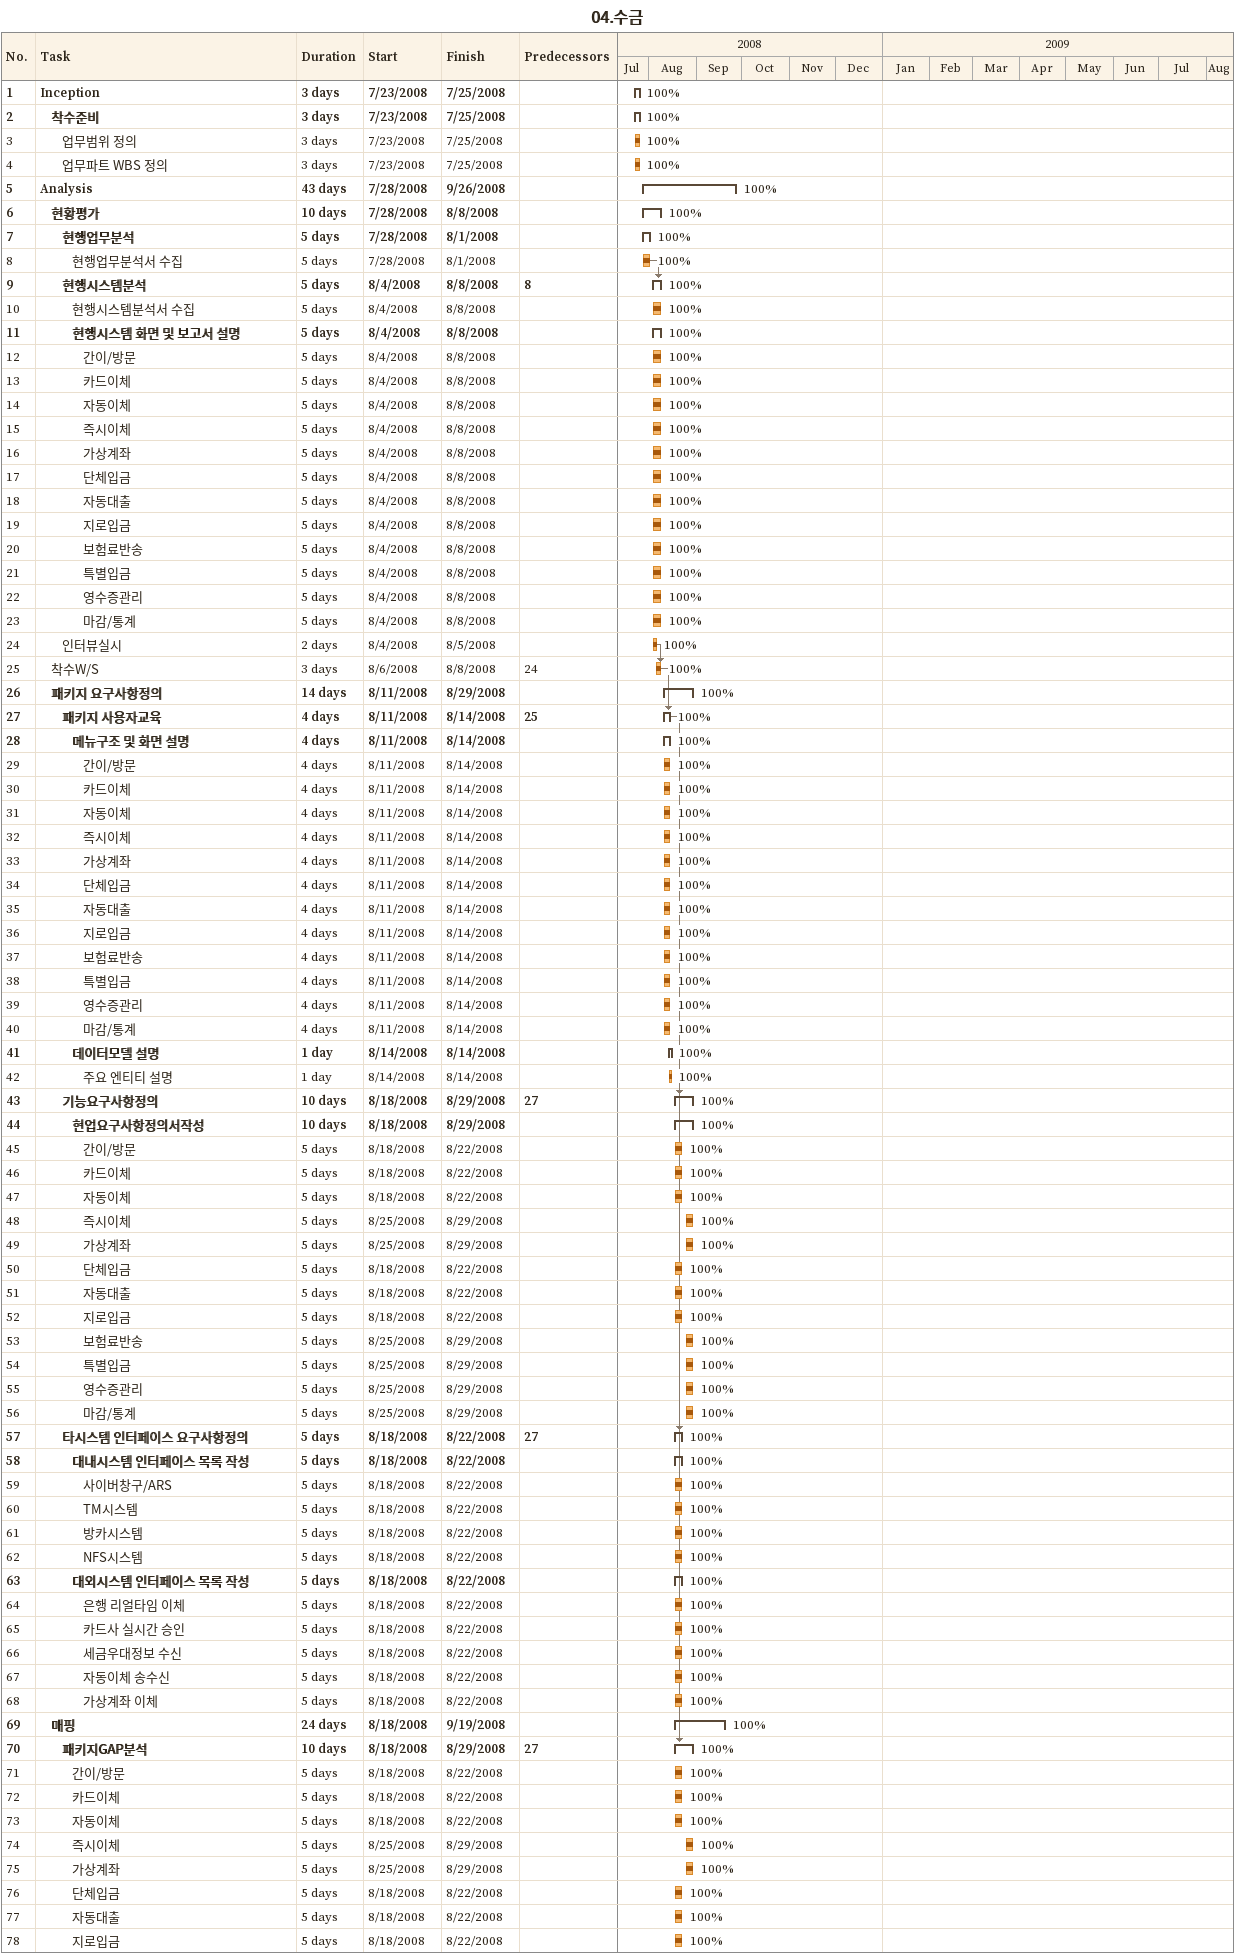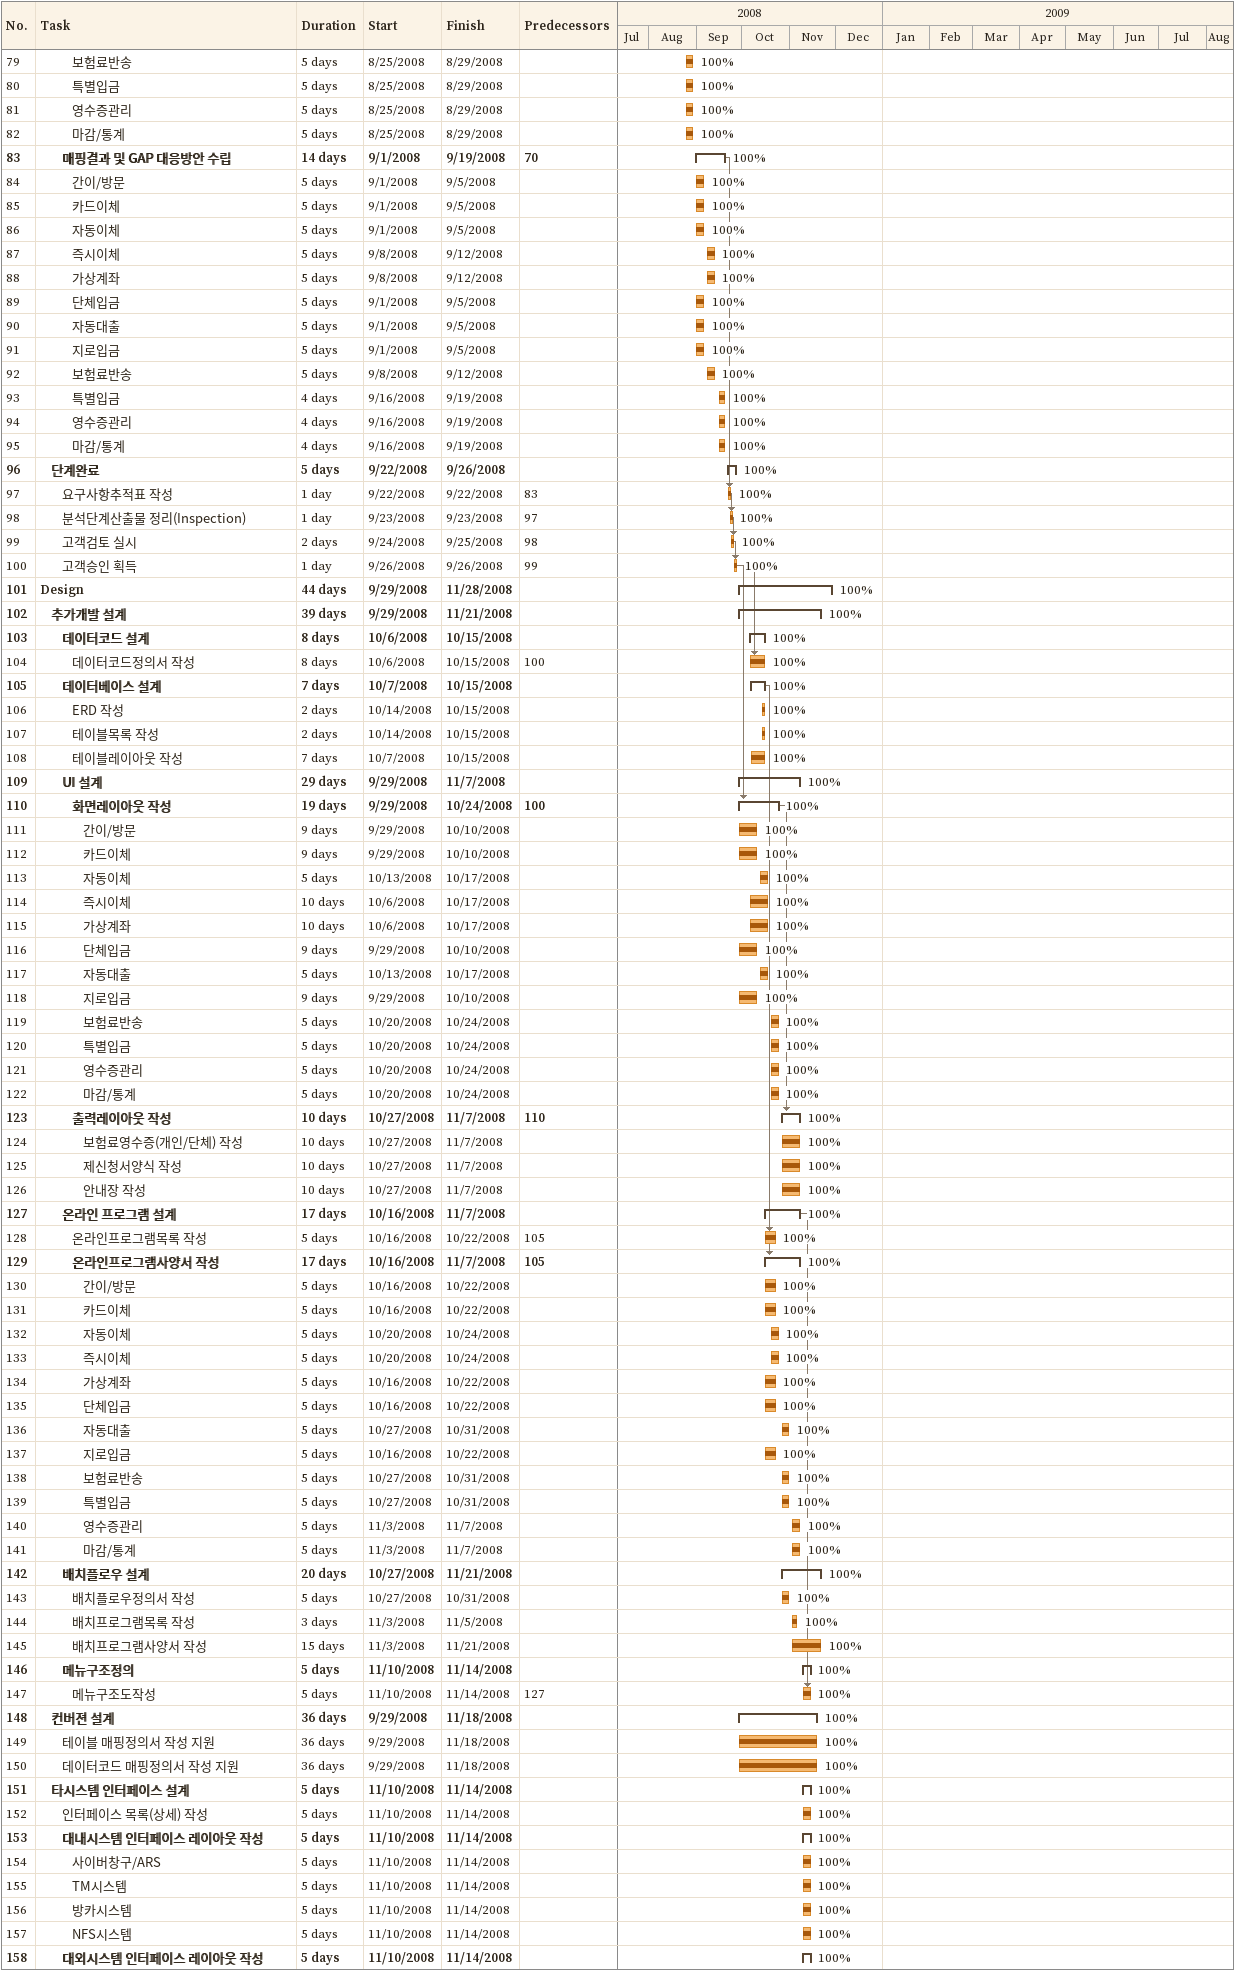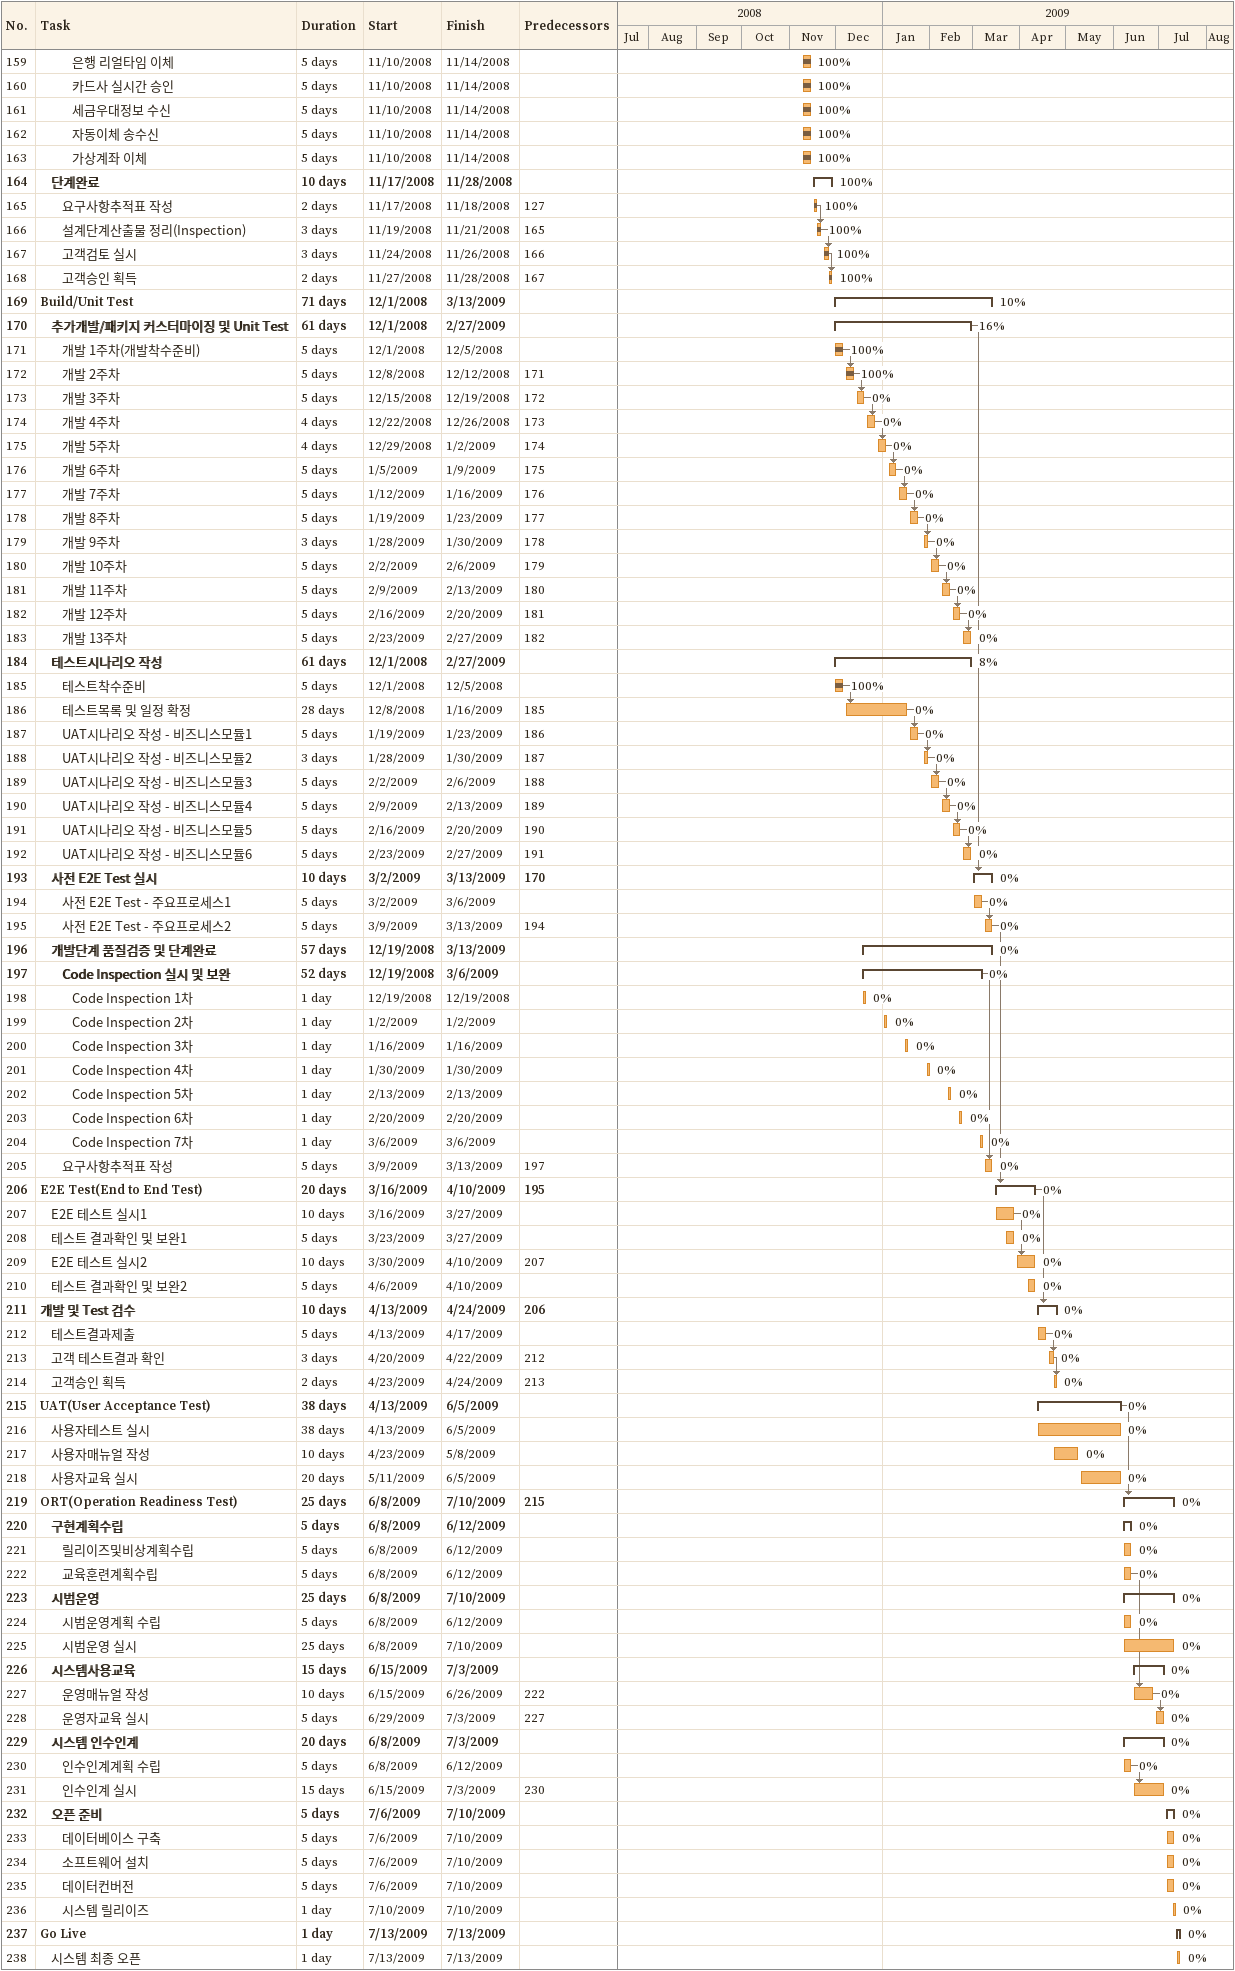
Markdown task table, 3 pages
04.수금

| ID | Level | Task | Duration | Start | Finish | Predecessors | % complete |
|---|---|---|---|---|---|---|---|
| 1 | 1 | **Inception** | 3d | 2008-07-23 | 2008-07-25 |  | 100 |
| 2 | 2 | **착수준비** | 3d | 2008-07-23 | 2008-07-25 |  | 100 |
| 3 | 3 | 업무범위 정의 | 3d | 2008-07-23 | 2008-07-25 |  | 100 |
| 4 | 3 | 업무파트 WBS 정의 | 3d | 2008-07-23 | 2008-07-25 |  | 100 |
| 5 | 1 | **Analysis** | 43d | 2008-07-28 | 2008-09-26 |  | 100 |
| 6 | 2 | **현황평가** | 10d | 2008-07-28 | 2008-08-08 |  | 100 |
| 7 | 3 | **현행업무분석** | 5d | 2008-07-28 | 2008-08-01 |  | 100 |
| 8 | 4 | 현행업무분석서 수집 | 5d | 2008-07-28 | 2008-08-01 |  | 100 |
| 9 | 3 | **현행시스템분석** | 5d | 2008-08-04 | 2008-08-08 | 8 | 100 |
| 10 | 4 | 현행시스템분석서 수집 | 5d | 2008-08-04 | 2008-08-08 |  | 100 |
| 11 | 4 | **현행시스템 화면 및 보고서 설명** | 5d | 2008-08-04 | 2008-08-08 |  | 100 |
| 12 | 5 | 간이/방문 | 5d | 2008-08-04 | 2008-08-08 |  | 100 |
| 13 | 5 | 카드이체 | 5d | 2008-08-04 | 2008-08-08 |  | 100 |
| 14 | 5 | 자동이체 | 5d | 2008-08-04 | 2008-08-08 |  | 100 |
| 15 | 5 | 즉시이체 | 5d | 2008-08-04 | 2008-08-08 |  | 100 |
| 16 | 5 | 가상계좌 | 5d | 2008-08-04 | 2008-08-08 |  | 100 |
| 17 | 5 | 단체입금 | 5d | 2008-08-04 | 2008-08-08 |  | 100 |
| 18 | 5 | 자동대출 | 5d | 2008-08-04 | 2008-08-08 |  | 100 |
| 19 | 5 | 지로입금 | 5d | 2008-08-04 | 2008-08-08 |  | 100 |
| 20 | 5 | 보험료반송 | 5d | 2008-08-04 | 2008-08-08 |  | 100 |
| 21 | 5 | 특별입금 | 5d | 2008-08-04 | 2008-08-08 |  | 100 |
| 22 | 5 | 영수증관리 | 5d | 2008-08-04 | 2008-08-08 |  | 100 |
| 23 | 5 | 마감/통계 | 5d | 2008-08-04 | 2008-08-08 |  | 100 |
| 24 | 3 | 인터뷰실시 | 2d | 2008-08-04 | 2008-08-05 |  | 100 |
| 25 | 2 | 착수W/S | 3d | 2008-08-06 | 2008-08-08 | 24 | 100 |
| 26 | 2 | **패키지 요구사항정의** | 14d | 2008-08-11 | 2008-08-29 |  | 100 |
| 27 | 3 | **패키지 사용자교육** | 4d | 2008-08-11 | 2008-08-14 | 25 | 100 |
| 28 | 4 | **메뉴구조 및 화면 설명** | 4d | 2008-08-11 | 2008-08-14 |  | 100 |
| 29 | 5 | 간이/방문 | 4d | 2008-08-11 | 2008-08-14 |  | 100 |
| 30 | 5 | 카드이체 | 4d | 2008-08-11 | 2008-08-14 |  | 100 |
| 31 | 5 | 자동이체 | 4d | 2008-08-11 | 2008-08-14 |  | 100 |
| 32 | 5 | 즉시이체 | 4d | 2008-08-11 | 2008-08-14 |  | 100 |
| 33 | 5 | 가상계좌 | 4d | 2008-08-11 | 2008-08-14 |  | 100 |
| 34 | 5 | 단체입금 | 4d | 2008-08-11 | 2008-08-14 |  | 100 |
| 35 | 5 | 자동대출 | 4d | 2008-08-11 | 2008-08-14 |  | 100 |
| 36 | 5 | 지로입금 | 4d | 2008-08-11 | 2008-08-14 |  | 100 |
| 37 | 5 | 보험료반송 | 4d | 2008-08-11 | 2008-08-14 |  | 100 |
| 38 | 5 | 특별입금 | 4d | 2008-08-11 | 2008-08-14 |  | 100 |
| 39 | 5 | 영수증관리 | 4d | 2008-08-11 | 2008-08-14 |  | 100 |
| 40 | 5 | 마감/통계 | 4d | 2008-08-11 | 2008-08-14 |  | 100 |
| 41 | 4 | **데이터모델 설명** | 1d | 2008-08-14 | 2008-08-14 |  | 100 |
| 42 | 5 | 주요 엔티티 설명 | 1d | 2008-08-14 | 2008-08-14 |  | 100 |
| 43 | 3 | **기능요구사항정의** | 10d | 2008-08-18 | 2008-08-29 | 27 | 100 |
| 44 | 4 | **현업요구사항정의서작성** | 10d | 2008-08-18 | 2008-08-29 |  | 100 |
| 45 | 5 | 간이/방문 | 5d | 2008-08-18 | 2008-08-22 |  | 100 |
| 46 | 5 | 카드이체 | 5d | 2008-08-18 | 2008-08-22 |  | 100 |
| 47 | 5 | 자동이체 | 5d | 2008-08-18 | 2008-08-22 |  | 100 |
| 48 | 5 | 즉시이체 | 5d | 2008-08-25 | 2008-08-29 |  | 100 |
| 49 | 5 | 가상계좌 | 5d | 2008-08-25 | 2008-08-29 |  | 100 |
| 50 | 5 | 단체입금 | 5d | 2008-08-18 | 2008-08-22 |  | 100 |
| 51 | 5 | 자동대출 | 5d | 2008-08-18 | 2008-08-22 |  | 100 |
| 52 | 5 | 지로입금 | 5d | 2008-08-18 | 2008-08-22 |  | 100 |
| 53 | 5 | 보험료반송 | 5d | 2008-08-25 | 2008-08-29 |  | 100 |
| 54 | 5 | 특별입금 | 5d | 2008-08-25 | 2008-08-29 |  | 100 |
| 55 | 5 | 영수증관리 | 5d | 2008-08-25 | 2008-08-29 |  | 100 |
| 56 | 5 | 마감/통계 | 5d | 2008-08-25 | 2008-08-29 |  | 100 |
| 57 | 3 | **타시스템 인터페이스 요구사항정의** | 5d | 2008-08-18 | 2008-08-22 | 27 | 100 |
| 58 | 4 | **대내시스템 인터페이스 목록 작성** | 5d | 2008-08-18 | 2008-08-22 |  | 100 |
| 59 | 5 | 사이버창구/ARS | 5d | 2008-08-18 | 2008-08-22 |  | 100 |
| 60 | 5 | TM시스템 | 5d | 2008-08-18 | 2008-08-22 |  | 100 |
| 61 | 5 | 방카시스템 | 5d | 2008-08-18 | 2008-08-22 |  | 100 |
| 62 | 5 | NFS시스템 | 5d | 2008-08-18 | 2008-08-22 |  | 100 |
| 63 | 4 | **대외시스템 인터페이스 목록 작성** | 5d | 2008-08-18 | 2008-08-22 |  | 100 |
| 64 | 5 | 은행 리얼타임 이체 | 5d | 2008-08-18 | 2008-08-22 |  | 100 |
| 65 | 5 | 카드사 실시간 승인 | 5d | 2008-08-18 | 2008-08-22 |  | 100 |
| 66 | 5 | 세금우대정보 수신 | 5d | 2008-08-18 | 2008-08-22 |  | 100 |
| 67 | 5 | 자동이체 송수신 | 5d | 2008-08-18 | 2008-08-22 |  | 100 |
| 68 | 5 | 가상계좌 이체 | 5d | 2008-08-18 | 2008-08-22 |  | 100 |
| 69 | 2 | **매핑** | 24d | 2008-08-18 | 2008-09-19 |  | 100 |
| 70 | 3 | **패키지GAP분석** | 10d | 2008-08-18 | 2008-08-29 | 27 | 100 |
| 71 | 4 | 간이/방문 | 5d | 2008-08-18 | 2008-08-22 |  | 100 |
| 72 | 4 | 카드이체 | 5d | 2008-08-18 | 2008-08-22 |  | 100 |
| 73 | 4 | 자동이체 | 5d | 2008-08-18 | 2008-08-22 |  | 100 |
| 74 | 4 | 즉시이체 | 5d | 2008-08-25 | 2008-08-29 |  | 100 |
| 75 | 4 | 가상계좌 | 5d | 2008-08-25 | 2008-08-29 |  | 100 |
| 76 | 4 | 단체입금 | 5d | 2008-08-18 | 2008-08-22 |  | 100 |
| 77 | 4 | 자동대출 | 5d | 2008-08-18 | 2008-08-22 |  | 100 |
| 78 | 4 | 지로입금 | 5d | 2008-08-18 | 2008-08-22 |  | 100 |
| 79 | 4 | 보험료반송 | 5d | 2008-08-25 | 2008-08-29 |  | 100 |
| 80 | 4 | 특별입금 | 5d | 2008-08-25 | 2008-08-29 |  | 100 |
| 81 | 4 | 영수증관리 | 5d | 2008-08-25 | 2008-08-29 |  | 100 |
| 82 | 4 | 마감/통계 | 5d | 2008-08-25 | 2008-08-29 |  | 100 |
| 83 | 3 | **매핑결과 및 GAP 대응방안 수립** | 14d | 2008-09-01 | 2008-09-19 | 70 | 100 |
| 84 | 4 | 간이/방문 | 5d | 2008-09-01 | 2008-09-05 |  | 100 |
| 85 | 4 | 카드이체 | 5d | 2008-09-01 | 2008-09-05 |  | 100 |
| 86 | 4 | 자동이체 | 5d | 2008-09-01 | 2008-09-05 |  | 100 |
| 87 | 4 | 즉시이체 | 5d | 2008-09-08 | 2008-09-12 |  | 100 |
| 88 | 4 | 가상계좌 | 5d | 2008-09-08 | 2008-09-12 |  | 100 |
| 89 | 4 | 단체입금 | 5d | 2008-09-01 | 2008-09-05 |  | 100 |
| 90 | 4 | 자동대출 | 5d | 2008-09-01 | 2008-09-05 |  | 100 |
| 91 | 4 | 지로입금 | 5d | 2008-09-01 | 2008-09-05 |  | 100 |
| 92 | 4 | 보험료반송 | 5d | 2008-09-08 | 2008-09-12 |  | 100 |
| 93 | 4 | 특별입금 | 4d | 2008-09-16 | 2008-09-19 |  | 100 |
| 94 | 4 | 영수증관리 | 4d | 2008-09-16 | 2008-09-19 |  | 100 |
| 95 | 4 | 마감/통계 | 4d | 2008-09-16 | 2008-09-19 |  | 100 |
| 96 | 2 | **단계완료** | 5d | 2008-09-22 | 2008-09-26 |  | 100 |
| 97 | 3 | 요구사항추적표 작성 | 1d | 2008-09-22 | 2008-09-22 | 83 | 100 |
| 98 | 3 | 분석단계산출물 정리(Inspection) | 1d | 2008-09-23 | 2008-09-23 | 97 | 100 |
| 99 | 3 | 고객검토 실시 | 2d | 2008-09-24 | 2008-09-25 | 98 | 100 |
| 100 | 3 | 고객승인 획득 | 1d | 2008-09-26 | 2008-09-26 | 99 | 100 |
| 101 | 1 | **Design** | 44d | 2008-09-29 | 2008-11-28 |  | 100 |
| 102 | 2 | **추가개발 설계** | 39d | 2008-09-29 | 2008-11-21 |  | 100 |
| 103 | 3 | **데이터코드 설계** | 8d | 2008-10-06 | 2008-10-15 |  | 100 |
| 104 | 4 | 데이터코드정의서 작성 | 8d | 2008-10-06 | 2008-10-15 | 100 | 100 |
| 105 | 3 | **데이터베이스 설계** | 7d | 2008-10-07 | 2008-10-15 |  | 100 |
| 106 | 4 | ERD 작성 | 2d | 2008-10-14 | 2008-10-15 |  | 100 |
| 107 | 4 | 테이블목록 작성 | 2d | 2008-10-14 | 2008-10-15 |  | 100 |
| 108 | 4 | 테이블레이아웃 작성 | 7d | 2008-10-07 | 2008-10-15 |  | 100 |
| 109 | 3 | **UI 설계** | 29d | 2008-09-29 | 2008-11-07 |  | 100 |
| 110 | 4 | **화면레이아웃 작성** | 19d | 2008-09-29 | 2008-10-24 | 100 | 100 |
| 111 | 5 | 간이/방문 | 9d | 2008-09-29 | 2008-10-10 |  | 100 |
| 112 | 5 | 카드이체 | 9d | 2008-09-29 | 2008-10-10 |  | 100 |
| 113 | 5 | 자동이체 | 5d | 2008-10-13 | 2008-10-17 |  | 100 |
| 114 | 5 | 즉시이체 | 10d | 2008-10-06 | 2008-10-17 |  | 100 |
| 115 | 5 | 가상계좌 | 10d | 2008-10-06 | 2008-10-17 |  | 100 |
| 116 | 5 | 단체입금 | 9d | 2008-09-29 | 2008-10-10 |  | 100 |
| 117 | 5 | 자동대출 | 5d | 2008-10-13 | 2008-10-17 |  | 100 |
| 118 | 5 | 지로입금 | 9d | 2008-09-29 | 2008-10-10 |  | 100 |
| 119 | 5 | 보험료반송 | 5d | 2008-10-20 | 2008-10-24 |  | 100 |
| 120 | 5 | 특별입금 | 5d | 2008-10-20 | 2008-10-24 |  | 100 |
| 121 | 5 | 영수증관리 | 5d | 2008-10-20 | 2008-10-24 |  | 100 |
| 122 | 5 | 마감/통계 | 5d | 2008-10-20 | 2008-10-24 |  | 100 |
| 123 | 4 | **출력레이아웃 작성** | 10d | 2008-10-27 | 2008-11-07 | 110 | 100 |
| 124 | 5 | 보험료영수증(개인/단체) 작성 | 10d | 2008-10-27 | 2008-11-07 |  | 100 |
| 125 | 5 | 제신청서양식 작성 | 10d | 2008-10-27 | 2008-11-07 |  | 100 |
| 126 | 5 | 안내장 작성 | 10d | 2008-10-27 | 2008-11-07 |  | 100 |
| 127 | 3 | **온라인 프로그램 설계** | 17d | 2008-10-16 | 2008-11-07 |  | 100 |
| 128 | 4 | 온라인프로그램목록 작성 | 5d | 2008-10-16 | 2008-10-22 | 105 | 100 |
| 129 | 4 | **온라인프로그램사양서 작성** | 17d | 2008-10-16 | 2008-11-07 | 105 | 100 |
| 130 | 5 | 간이/방문 | 5d | 2008-10-16 | 2008-10-22 |  | 100 |
| 131 | 5 | 카드이체 | 5d | 2008-10-16 | 2008-10-22 |  | 100 |
| 132 | 5 | 자동이체 | 5d | 2008-10-20 | 2008-10-24 |  | 100 |
| 133 | 5 | 즉시이체 | 5d | 2008-10-20 | 2008-10-24 |  | 100 |
| 134 | 5 | 가상계좌 | 5d | 2008-10-16 | 2008-10-22 |  | 100 |
| 135 | 5 | 단체입금 | 5d | 2008-10-16 | 2008-10-22 |  | 100 |
| 136 | 5 | 자동대출 | 5d | 2008-10-27 | 2008-10-31 |  | 100 |
| 137 | 5 | 지로입금 | 5d | 2008-10-16 | 2008-10-22 |  | 100 |
| 138 | 5 | 보험료반송 | 5d | 2008-10-27 | 2008-10-31 |  | 100 |
| 139 | 5 | 특별입금 | 5d | 2008-10-27 | 2008-10-31 |  | 100 |
| 140 | 5 | 영수증관리 | 5d | 2008-11-03 | 2008-11-07 |  | 100 |
| 141 | 5 | 마감/통계 | 5d | 2008-11-03 | 2008-11-07 |  | 100 |
| 142 | 3 | **배치플로우 설계** | 20d | 2008-10-27 | 2008-11-21 |  | 100 |
| 143 | 4 | 배치플로우정의서 작성 | 5d | 2008-10-27 | 2008-10-31 |  | 100 |
| 144 | 4 | 배치프로그램목록 작성 | 3d | 2008-11-03 | 2008-11-05 |  | 100 |
| 145 | 4 | 배치프로그램사양서 작성 | 15d | 2008-11-03 | 2008-11-21 |  | 100 |
| 146 | 3 | **메뉴구조정의** | 5d | 2008-11-10 | 2008-11-14 |  | 100 |
| 147 | 4 | 메뉴구조도작성 | 5d | 2008-11-10 | 2008-11-14 | 127 | 100 |
| 148 | 2 | **컨버젼 설계** | 36d | 2008-09-29 | 2008-11-18 |  | 100 |
| 149 | 3 | 테이블 매핑정의서 작성 지원 | 36d | 2008-09-29 | 2008-11-18 |  | 100 |
| 150 | 3 | 데이터코드 매핑정의서 작성 지원 | 36d | 2008-09-29 | 2008-11-18 |  | 100 |
| 151 | 2 | **타시스템 인터페이스 설계** | 5d | 2008-11-10 | 2008-11-14 |  | 100 |
| 152 | 3 | 인터페이스 목록(상세) 작성 | 5d | 2008-11-10 | 2008-11-14 |  | 100 |
| 153 | 3 | **대내시스템 인터페이스 레이아웃 작성** | 5d | 2008-11-10 | 2008-11-14 |  | 100 |
| 154 | 4 | 사이버창구/ARS | 5d | 2008-11-10 | 2008-11-14 |  | 100 |
| 155 | 4 | TM시스템 | 5d | 2008-11-10 | 2008-11-14 |  | 100 |
| 156 | 4 | 방카시스템 | 5d | 2008-11-10 | 2008-11-14 |  | 100 |
| 157 | 4 | NFS시스템 | 5d | 2008-11-10 | 2008-11-14 |  | 100 |
| 158 | 3 | **대외시스템 인터페이스 레이아웃 작성** | 5d | 2008-11-10 | 2008-11-14 |  | 100 |
| 159 | 4 | 은행 리얼타임 이체 | 5d | 2008-11-10 | 2008-11-14 |  | 100 |
| 160 | 4 | 카드사 실시간 승인 | 5d | 2008-11-10 | 2008-11-14 |  | 100 |
| 161 | 4 | 세금우대정보 수신 | 5d | 2008-11-10 | 2008-11-14 |  | 100 |
| 162 | 4 | 자동이체 송수신 | 5d | 2008-11-10 | 2008-11-14 |  | 100 |
| 163 | 4 | 가상계좌 이체 | 5d | 2008-11-10 | 2008-11-14 |  | 100 |
| 164 | 2 | **단계완료** | 10d | 2008-11-17 | 2008-11-28 |  | 100 |
| 165 | 3 | 요구사항추적표 작성 | 2d | 2008-11-17 | 2008-11-18 | 127 | 100 |
| 166 | 3 | 설계단계산출물 정리(Inspection) | 3d | 2008-11-19 | 2008-11-21 | 165 | 100 |
| 167 | 3 | 고객검토 실시 | 3d | 2008-11-24 | 2008-11-26 | 166 | 100 |
| 168 | 3 | 고객승인 획득 | 2d | 2008-11-27 | 2008-11-28 | 167 | 100 |
| 169 | 1 | **Build/Unit Test** | 71d | 2008-12-01 | 2009-03-13 |  | 10 |
| 170 | 2 | **추가개발/패키지 커스터마이징 및 Unit Test** | 61d | 2008-12-01 | 2009-02-27 |  | 16 |
| 171 | 3 | 개발 1주차(개발착수준비) | 5d | 2008-12-01 | 2008-12-05 |  | 100 |
| 172 | 3 | 개발 2주차 | 5d | 2008-12-08 | 2008-12-12 | 171 | 100 |
| 173 | 3 | 개발 3주차 | 5d | 2008-12-15 | 2008-12-19 | 172 | 0 |
| 174 | 3 | 개발 4주차 | 4d | 2008-12-22 | 2008-12-26 | 173 | 0 |
| 175 | 3 | 개발 5주차 | 4d | 2008-12-29 | 2009-01-02 | 174 | 0 |
| 176 | 3 | 개발 6주차 | 5d | 2009-01-05 | 2009-01-09 | 175 | 0 |
| 177 | 3 | 개발 7주차 | 5d | 2009-01-12 | 2009-01-16 | 176 | 0 |
| 178 | 3 | 개발 8주차 | 5d | 2009-01-19 | 2009-01-23 | 177 | 0 |
| 179 | 3 | 개발 9주차 | 3d | 2009-01-28 | 2009-01-30 | 178 | 0 |
| 180 | 3 | 개발 10주차 | 5d | 2009-02-02 | 2009-02-06 | 179 | 0 |
| 181 | 3 | 개발 11주차 | 5d | 2009-02-09 | 2009-02-13 | 180 | 0 |
| 182 | 3 | 개발 12주차 | 5d | 2009-02-16 | 2009-02-20 | 181 | 0 |
| 183 | 3 | 개발 13주차 | 5d | 2009-02-23 | 2009-02-27 | 182 | 0 |
| 184 | 2 | **테스트시나리오 작성** | 61d | 2008-12-01 | 2009-02-27 |  | 8 |
| 185 | 3 | 테스트착수준비 | 5d | 2008-12-01 | 2008-12-05 |  | 100 |
| 186 | 3 | 테스트목록 및 일정 확정 | 28d | 2008-12-08 | 2009-01-16 | 185 | 0 |
| 187 | 3 | UAT시나리오 작성 - 비즈니스모듈1 | 5d | 2009-01-19 | 2009-01-23 | 186 | 0 |
| 188 | 3 | UAT시나리오 작성 - 비즈니스모듈2 | 3d | 2009-01-28 | 2009-01-30 | 187 | 0 |
| 189 | 3 | UAT시나리오 작성 - 비즈니스모듈3 | 5d | 2009-02-02 | 2009-02-06 | 188 | 0 |
| 190 | 3 | UAT시나리오 작성 - 비즈니스모듈4 | 5d | 2009-02-09 | 2009-02-13 | 189 | 0 |
| 191 | 3 | UAT시나리오 작성 - 비즈니스모듈5 | 5d | 2009-02-16 | 2009-02-20 | 190 | 0 |
| 192 | 3 | UAT시나리오 작성 - 비즈니스모듈6 | 5d | 2009-02-23 | 2009-02-27 | 191 | 0 |
| 193 | 2 | **사전 E2E Test 실시** | 10d | 2009-03-02 | 2009-03-13 | 170 | 0 |
| 194 | 3 | 사전 E2E Test - 주요프로세스1 | 5d | 2009-03-02 | 2009-03-06 |  | 0 |
| 195 | 3 | 사전 E2E Test - 주요프로세스2 | 5d | 2009-03-09 | 2009-03-13 | 194 | 0 |
| 196 | 2 | **개발단계 품질검증 및 단계완료** | 57d | 2008-12-19 | 2009-03-13 |  | 0 |
| 197 | 3 | **Code Inspection 실시 및 보완** | 52d | 2008-12-19 | 2009-03-06 |  | 0 |
| 198 | 4 | Code Inspection 1차 | 1d | 2008-12-19 | 2008-12-19 |  | 0 |
| 199 | 4 | Code Inspection 2차 | 1d | 2009-01-02 | 2009-01-02 |  | 0 |
| 200 | 4 | Code Inspection 3차 | 1d | 2009-01-16 | 2009-01-16 |  | 0 |
| 201 | 4 | Code Inspection 4차 | 1d | 2009-01-30 | 2009-01-30 |  | 0 |
| 202 | 4 | Code Inspection 5차 | 1d | 2009-02-13 | 2009-02-13 |  | 0 |
| 203 | 4 | Code Inspection 6차 | 1d | 2009-02-20 | 2009-02-20 |  | 0 |
| 204 | 4 | Code Inspection 7차 | 1d | 2009-03-06 | 2009-03-06 |  | 0 |
| 205 | 3 | 요구사항추적표 작성 | 5d | 2009-03-09 | 2009-03-13 | 197 | 0 |
| 206 | 1 | **E2E Test(End to End Test)** | 20d | 2009-03-16 | 2009-04-10 | 195 | 0 |
| 207 | 2 | E2E 테스트 실시1 | 10d | 2009-03-16 | 2009-03-27 |  | 0 |
| 208 | 2 | 테스트 결과확인 및 보완1 | 5d | 2009-03-23 | 2009-03-27 |  | 0 |
| 209 | 2 | E2E 테스트 실시2 | 10d | 2009-03-30 | 2009-04-10 | 207 | 0 |
| 210 | 2 | 테스트 결과확인 및 보완2 | 5d | 2009-04-06 | 2009-04-10 |  | 0 |
| 211 | 1 | **개발 및 Test 검수** | 10d | 2009-04-13 | 2009-04-24 | 206 | 0 |
| 212 | 2 | 테스트결과제출 | 5d | 2009-04-13 | 2009-04-17 |  | 0 |
| 213 | 2 | 고객 테스트결과 확인 | 3d | 2009-04-20 | 2009-04-22 | 212 | 0 |
| 214 | 2 | 고객승인 획득 | 2d | 2009-04-23 | 2009-04-24 | 213 | 0 |
| 215 | 1 | **UAT(User Acceptance Test)** | 38d | 2009-04-13 | 2009-06-05 |  | 0 |
| 216 | 2 | 사용자테스트 실시 | 38d | 2009-04-13 | 2009-06-05 |  | 0 |
| 217 | 2 | 사용자매뉴얼 작성 | 10d | 2009-04-23 | 2009-05-08 |  | 0 |
| 218 | 2 | 사용자교육 실시 | 20d | 2009-05-11 | 2009-06-05 |  | 0 |
| 219 | 1 | **ORT(Operation Readiness Test)** | 25d | 2009-06-08 | 2009-07-10 | 215 | 0 |
| 220 | 2 | **구현계획수립** | 5d | 2009-06-08 | 2009-06-12 |  | 0 |
| 221 | 3 | 릴리이즈및비상계획수립 | 5d | 2009-06-08 | 2009-06-12 |  | 0 |
| 222 | 3 | 교육훈련계획수립 | 5d | 2009-06-08 | 2009-06-12 |  | 0 |
| 223 | 2 | **시범운영** | 25d | 2009-06-08 | 2009-07-10 |  | 0 |
| 224 | 3 | 시범운영계획 수립 | 5d | 2009-06-08 | 2009-06-12 |  | 0 |
| 225 | 3 | 시범운영 실시 | 25d | 2009-06-08 | 2009-07-10 |  | 0 |
| 226 | 2 | **시스템사용교육** | 15d | 2009-06-15 | 2009-07-03 |  | 0 |
| 227 | 3 | 운영매뉴얼 작성 | 10d | 2009-06-15 | 2009-06-26 | 222 | 0 |
| 228 | 3 | 운영자교육 실시 | 5d | 2009-06-29 | 2009-07-03 | 227 | 0 |
| 229 | 2 | **시스템 인수인계** | 20d | 2009-06-08 | 2009-07-03 |  | 0 |
| 230 | 3 | 인수인계계획 수립 | 5d | 2009-06-08 | 2009-06-12 |  | 0 |
| 231 | 3 | 인수인계 실시 | 15d | 2009-06-15 | 2009-07-03 | 230 | 0 |
| 232 | 2 | **오픈 준비** | 5d | 2009-07-06 | 2009-07-10 |  | 0 |
| 233 | 3 | 데이터베이스 구축 | 5d | 2009-07-06 | 2009-07-10 |  | 0 |
| 234 | 3 | 소프트웨어 설치 | 5d | 2009-07-06 | 2009-07-10 |  | 0 |
| 235 | 3 | 데이터컨버전 | 5d | 2009-07-06 | 2009-07-10 |  | 0 |
| 236 | 3 | 시스템 릴리이즈 | 1d | 2009-07-10 | 2009-07-10 |  | 0 |
| 237 | 1 | **Go Live** | 1d | 2009-07-13 | 2009-07-13 |  | 0 |
| 238 | 2 | 시스템 최종 오픈 | 1d | 2009-07-13 | 2009-07-13 |  | 0 |
